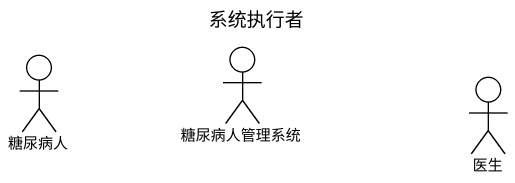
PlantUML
@startuml
title 系统执行者
actor 糖尿病人
actor 糖尿病人管理系统
actor 医生
@enduml
